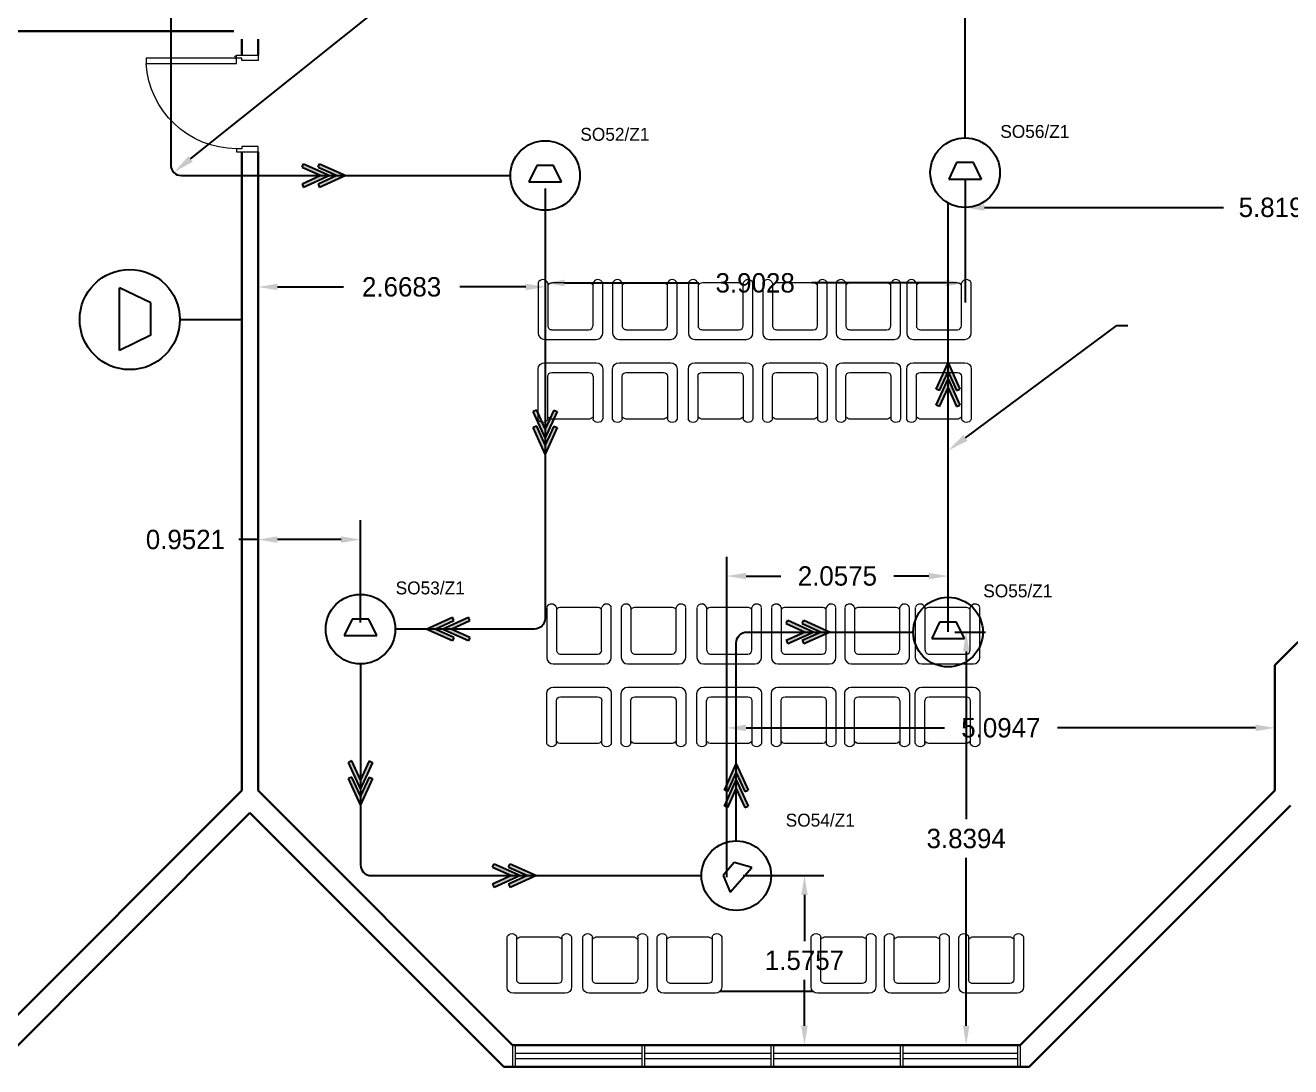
# Model space of a CAD drawing. Extents: x -3767 to 3861, y 250 to 646.
# Drawn here: x 15.31 to 27.07, y 329.3 to 338.98 of the extents above; entities that cross this region are included whole.
import ezdxf
from ezdxf import colors
from ezdxf.entities.mleader import LeaderData, LeaderLine
from ezdxf.enums import TextEntityAlignment as Align
from ezdxf.math import Vec2, Vec3

# ---------------------------------------------------------------- set-up
doc = ezdxf.new("R2010")
doc.units = 0
doc.header["$LTSCALE"] = 0.15
doc.layers.get('0').update_dxf_attribs({"color": 252})
doc.layers.get('Defpoints').update_dxf_attribs({"color": 252})
for name, color, linetype, lineweight in [('0 criticalllllll', 4, 'Continuous', 13), ('anal', 252, 'Continuous', 20), ('DOOR', 252, 'Continuous', 20), ('FUR', 252, 'Continuous', 9), ('wall', 252, 'Continuous', 30)]:
    doc.layers.add(name, color=color, linetype=linetype, lineweight=lineweight)
for name, color, linetype in [('0 sockets', 252, 'Continuous'), ('0 sound', 252, 'Continuous'), ('AUTOINCR', 7, 'Continuous'), ('C1', 252, 'Continuous'), ('FIRE_LOOP', 7, 'Continuous')]:
    doc.layers.add(name, color=color, linetype=linetype)
doc.dimstyles.get("Standard").update_dxf_attribs({"dimtxt": 0.18, "dimasz": 0.18, "dimexe": 0.18, "dimexo": 0.0625, "dimgap": 0.09, "dimtad": 0, "dimtih": 1, "dimtoh": 1, "dimdec": 4, "dimzin": 0, "dimdsep": 46, "dimtxsty": 'Standard', "dimcen": 0.09, "dimadec": 0, "dimazin": 0, "dimtfac": 1, "dimtdec": 4, "dimtofl": 0, "dimtmove": 0, "dimatfit": 3, "dimfxl": 1, "dimtolj": 1, "dimtzin": 0, "dimarcsym": 0})

# ---------------------------------------------------------------- blocks, each defined once
blk = doc.blocks.new('D90')
at = {"layer": 'DOOR'}
for points in [[(0.03, 0.2), (0.03, 1.04), (0.078, 1.04), (0.078, 0.2)], [(0.03, 0.2), (0, 0.2), (0, 0), (0.05, 0), (0.05, 0.15), (0.03, 0.15)], [(0.87, 0.2), (0.9, 0.2), (0.9, 0), (0.85, 0), (0.85, 0.15), (0.87, 0.15)]]:
    blk.add_lwpolyline(points, close=True, dxfattribs=at)
blk.add_circle((0.02, 0.21), 0.01, dxfattribs=at)
blk.add_arc((0.025, 0.197), 0.845, 0.2218, 86.3889, dxfattribs=at)
blk = doc.blocks.new('ARCH')
at = {"layer": 'anal'}
for p, q in [((19.841, 329.5), (19.841, 329.3)), ((19.866, 329.5), (19.866, 329.3)), ((19.866, 329.425), (21.037, 329.425)), ((19.866, 329.425), (21.037, 329.425)), ((21.041, 329.5), (21.041, 329.3)), ((21.066, 329.5), (21.066, 329.3)), ((21.066, 329.425), (22.237, 329.425)), ((21.066, 329.425), (22.237, 329.425)), ((22.241, 329.5), (22.241, 329.3)), ((22.266, 329.5), (22.266, 329.3)), ((22.266, 329.425), (23.437, 329.425)), ((22.266, 329.425), (23.437, 329.425)), ((23.441, 329.5), (23.441, 329.3)), ((23.466, 329.5), (23.466, 329.3)), ((23.466, 329.425), (24.534, 329.425)), ((24.534, 329.5), (24.534, 329.3)), ((24.559, 329.5), (24.559, 329.3)), ((19.866, 329.375), (21.037, 329.375)), ((19.866, 329.375), (21.037, 329.375)), ((21.066, 329.375), (22.237, 329.375)), ((21.066, 329.375), (22.237, 329.375)), ((22.266, 329.375), (23.437, 329.375)), ((22.266, 329.375), (23.437, 329.375)), ((23.466, 329.375), (24.534, 329.375))]:
    blk.add_line(p, q, dxfattribs=at)
at = {"layer": 'C1'}
blk.add_line((22.633, 330), (21.767, 330), dxfattribs=at)
at = {"layer": 'FUR'}
for p, q in [((20.078, 336.584), (20.078, 336.119)), ((20.168, 336.582), (20.168, 336.187)), ((20.543, 336.584), (20.213, 336.584)), ((20.588, 336.187), (20.588, 336.582)), ((20.678, 336.119), (20.678, 336.584)), ((20.77, 336.584), (20.77, 336.119)), ((20.86, 336.582), (20.86, 336.187)), ((21.235, 336.584), (20.905, 336.584)), ((21.28, 336.187), (21.28, 336.582)), ((21.37, 336.119), (21.37, 336.584)), ((21.474, 336.584), (21.474, 336.119)), ((21.564, 336.582), (21.564, 336.187)), ((21.939, 336.584), (21.609, 336.584)), ((21.984, 336.187), (21.984, 336.582)), ((22.074, 336.119), (22.074, 336.584)), ((22.165, 336.584), (22.165, 336.119)), ((22.255, 336.582), (22.255, 336.187)), ((22.63, 336.584), (22.3, 336.584)), ((22.675, 336.187), (22.675, 336.582)), ((22.765, 336.119), (22.765, 336.584)), ((22.847, 336.584), (22.847, 336.119)), ((22.937, 336.582), (22.937, 336.187)), ((23.312, 336.584), (22.982, 336.584)), ((23.357, 336.187), (23.357, 336.582)), ((23.447, 336.119), (23.447, 336.584)), ((23.503, 336.584), (23.503, 336.119)), ((23.593, 336.582), (23.593, 336.187)), ((23.968, 336.584), (23.638, 336.584)), ((24.013, 336.187), (24.013, 336.582)), ((24.103, 336.119), (24.103, 336.584)), ((20.205, 336.149), (20.55, 336.149)), ((20.897, 336.149), (21.242, 336.149)), ((21.601, 336.149), (21.946, 336.149)), ((22.293, 336.149), (22.638, 336.149)), ((22.974, 336.149), (23.319, 336.149)), ((23.63, 336.149), (23.975, 336.149)), ((20.138, 336.059), (20.618, 336.059)), ((20.83, 336.059), (21.31, 336.059)), ((21.534, 336.059), (22.014, 336.059)), ((22.225, 336.059), (22.705, 336.059)), ((22.907, 336.059), (23.387, 336.059)), ((23.563, 336.059), (24.043, 336.059)), ((20.078, 335.318), (20.078, 335.783)), ((20.138, 335.843), (20.618, 335.843)), ((20.205, 335.753), (20.55, 335.753)), ((20.678, 335.783), (20.678, 335.318)), ((20.77, 335.318), (20.77, 335.783)), ((20.83, 335.843), (21.31, 335.843)), ((20.897, 335.753), (21.242, 335.753)), ((21.37, 335.783), (21.37, 335.318)), ((21.474, 335.318), (21.474, 335.783)), ((21.534, 335.843), (22.014, 335.843)), ((21.601, 335.753), (21.946, 335.753)), ((22.074, 335.783), (22.074, 335.318)), ((22.165, 335.318), (22.165, 335.783)), ((22.225, 335.843), (22.705, 335.843)), ((22.293, 335.753), (22.638, 335.753)), ((22.765, 335.783), (22.765, 335.318)), ((22.847, 335.318), (22.847, 335.783)), ((22.907, 335.843), (23.387, 335.843)), ((22.974, 335.753), (23.319, 335.753)), ((23.447, 335.783), (23.447, 335.318)), ((23.503, 335.318), (23.503, 335.783)), ((23.563, 335.843), (24.043, 335.843)), ((23.63, 335.753), (23.975, 335.753)), ((24.103, 335.783), (24.103, 335.318)), ((20.168, 335.32), (20.168, 335.715)), ((20.588, 335.715), (20.588, 335.32)), ((20.86, 335.32), (20.86, 335.715)), ((21.28, 335.715), (21.28, 335.32)), ((21.564, 335.32), (21.564, 335.715)), ((21.984, 335.715), (21.984, 335.32)), ((22.255, 335.32), (22.255, 335.715)), ((22.675, 335.715), (22.675, 335.32)), ((22.937, 335.32), (22.937, 335.715)), ((23.357, 335.715), (23.357, 335.32)), ((23.593, 335.32), (23.593, 335.715)), ((24.013, 335.715), (24.013, 335.32)), ((20.543, 335.318), (20.213, 335.318)), ((21.235, 335.318), (20.905, 335.318)), ((21.939, 335.318), (21.609, 335.318)), ((22.63, 335.318), (22.3, 335.318)), ((23.312, 335.318), (22.982, 335.318)), ((23.968, 335.318), (23.638, 335.318)), ((20.158, 333.569), (20.158, 333.104)), ((20.248, 333.567), (20.248, 333.172)), ((20.623, 333.569), (20.293, 333.569)), ((20.668, 333.172), (20.668, 333.567)), ((20.758, 333.104), (20.758, 333.569)), ((20.85, 333.569), (20.85, 333.104)), ((20.94, 333.567), (20.94, 333.172)), ((21.315, 333.569), (20.985, 333.569)), ((21.36, 333.172), (21.36, 333.567)), ((21.45, 333.104), (21.45, 333.569)), ((21.554, 333.569), (21.554, 333.104)), ((21.644, 333.567), (21.644, 333.172)), ((22.019, 333.569), (21.689, 333.569)), ((22.064, 333.172), (22.064, 333.567)), ((22.154, 333.104), (22.154, 333.569)), ((22.246, 333.569), (22.246, 333.104)), ((22.336, 333.567), (22.336, 333.172)), ((22.711, 333.569), (22.381, 333.569)), ((22.756, 333.172), (22.756, 333.567)), ((22.846, 333.104), (22.846, 333.569)), ((22.928, 333.569), (22.928, 333.104)), ((23.018, 333.567), (23.018, 333.172)), ((23.393, 333.569), (23.063, 333.569)), ((23.438, 333.172), (23.438, 333.567)), ((23.528, 333.104), (23.528, 333.569)), ((23.583, 333.569), (23.583, 333.104)), ((23.673, 333.567), (23.673, 333.172)), ((24.048, 333.569), (23.718, 333.569)), ((24.093, 333.172), (24.093, 333.567)), ((24.183, 333.104), (24.183, 333.569)), ((20.218, 333.044), (20.698, 333.044)), ((20.286, 333.134), (20.631, 333.134)), ((20.91, 333.044), (21.39, 333.044)), ((20.978, 333.134), (21.323, 333.134)), ((21.614, 333.044), (22.094, 333.044)), ((21.682, 333.134), (22.027, 333.134)), ((22.306, 333.044), (22.786, 333.044)), ((22.373, 333.134), (22.718, 333.134)), ((22.988, 333.044), (23.468, 333.044)), ((23.055, 333.134), (23.4, 333.134)), ((23.643, 333.044), (24.123, 333.044)), ((23.711, 333.134), (24.056, 333.134)), ((20.218, 332.828), (20.698, 332.828)), ((20.91, 332.828), (21.39, 332.828)), ((21.614, 332.828), (22.094, 332.828)), ((22.306, 332.828), (22.786, 332.828)), ((22.988, 332.828), (23.468, 332.828)), ((23.643, 332.828), (24.123, 332.828)), ((20.158, 332.303), (20.158, 332.768)), ((20.248, 332.305), (20.248, 332.701)), ((20.286, 332.738), (20.631, 332.738)), ((20.668, 332.701), (20.668, 332.305)), ((20.758, 332.768), (20.758, 332.303)), ((20.85, 332.303), (20.85, 332.768)), ((20.94, 332.305), (20.94, 332.701)), ((20.978, 332.738), (21.323, 332.738)), ((21.36, 332.701), (21.36, 332.305)), ((21.45, 332.768), (21.45, 332.303)), ((21.554, 332.303), (21.554, 332.768)), ((21.644, 332.305), (21.644, 332.701)), ((21.682, 332.738), (22.027, 332.738)), ((22.064, 332.701), (22.064, 332.305)), ((22.154, 332.768), (22.154, 332.303)), ((22.246, 332.303), (22.246, 332.768)), ((22.336, 332.305), (22.336, 332.701)), ((22.373, 332.738), (22.718, 332.738)), ((22.756, 332.701), (22.756, 332.305)), ((22.846, 332.768), (22.846, 332.303)), ((22.928, 332.303), (22.928, 332.768)), ((23.018, 332.305), (23.018, 332.701)), ((23.055, 332.738), (23.4, 332.738)), ((23.438, 332.701), (23.438, 332.305)), ((23.528, 332.768), (23.528, 332.303)), ((23.583, 332.303), (23.583, 332.768)), ((23.673, 332.305), (23.673, 332.701)), ((23.711, 332.738), (24.056, 332.738)), ((24.093, 332.701), (24.093, 332.305)), ((24.183, 332.768), (24.183, 332.303)), ((20.623, 332.303), (20.293, 332.303)), ((21.315, 332.303), (20.985, 332.303)), ((22.019, 332.303), (21.689, 332.303)), ((22.711, 332.303), (22.381, 332.303)), ((23.393, 332.303), (23.063, 332.303)), ((24.048, 332.303), (23.718, 332.303)), ((19.789, 330.042), (19.789, 330.507)), ((19.879, 330.11), (19.879, 330.505)), ((19.924, 330.507), (20.254, 330.507)), ((20.299, 330.505), (20.299, 330.11)), ((20.389, 330.507), (20.389, 330.042)), ((20.493, 330.042), (20.493, 330.507)), ((20.583, 330.11), (20.583, 330.505)), ((20.628, 330.507), (20.958, 330.507)), ((21.003, 330.505), (21.003, 330.11)), ((21.093, 330.507), (21.093, 330.042)), ((21.185, 330.042), (21.185, 330.507)), ((21.275, 330.11), (21.275, 330.505)), ((21.32, 330.507), (21.65, 330.507)), ((21.695, 330.505), (21.695, 330.11)), ((21.785, 330.507), (21.785, 330.042)), ((22.615, 330.042), (22.615, 330.507)), ((22.705, 330.11), (22.705, 330.505)), ((22.75, 330.507), (23.08, 330.507)), ((23.125, 330.505), (23.125, 330.11)), ((23.215, 330.507), (23.215, 330.042)), ((23.297, 330.042), (23.297, 330.507)), ((23.387, 330.11), (23.387, 330.505)), ((23.432, 330.507), (23.762, 330.507)), ((23.807, 330.505), (23.807, 330.11)), ((23.897, 330.507), (23.897, 330.042)), ((23.989, 330.042), (23.989, 330.507)), ((24.079, 330.11), (24.079, 330.505)), ((24.124, 330.507), (24.454, 330.507)), ((24.499, 330.505), (24.499, 330.11)), ((24.589, 330.507), (24.589, 330.042)), ((20.329, 329.982), (19.849, 329.982)), ((20.261, 330.072), (19.916, 330.072)), ((21.033, 329.982), (20.553, 329.982)), ((20.965, 330.072), (20.62, 330.072)), ((21.725, 329.982), (21.245, 329.982)), ((21.657, 330.072), (21.312, 330.072)), ((23.155, 329.982), (22.675, 329.982)), ((23.088, 330.072), (22.743, 330.072)), ((23.837, 329.982), (23.357, 329.982)), ((23.77, 330.072), (23.425, 330.072)), ((24.529, 329.982), (24.049, 329.982)), ((24.461, 330.072), (24.116, 330.072))]:
    blk.add_line(p, q, dxfattribs=at)
for centre, major_axis, start_param, end_param in [((20.122, 336.567), (-0.0339, 0.0339), 4.256093, 6.69338), ((20.213, 336.524), (-0.0424, 0.0424), -0.785398, 0.062664), ((20.543, 336.524), (0.0424, 0.0424), 6.220521, 7.068583), ((20.633, 336.567), (0.0339, 0.0339), 5.87299, 8.310278), ((20.814, 336.567), (-0.0339, 0.0339), 4.256093, 6.69338), ((20.905, 336.524), (-0.0424, 0.0424), -0.785398, 0.062664), ((21.235, 336.524), (0.0424, 0.0424), 6.220521, 7.068583), ((21.325, 336.567), (0.0339, 0.0339), 5.87299, 8.310278), ((21.518, 336.567), (-0.0339, 0.0339), 4.256093, 6.69338), ((21.609, 336.524), (-0.0424, 0.0424), -0.785398, 0.062664), ((21.939, 336.524), (0.0424, 0.0424), 6.220521, 7.068583), ((22.029, 336.567), (0.0339, 0.0339), 5.87299, 8.310278), ((22.21, 336.567), (-0.0339, 0.0339), 4.256093, 6.69338), ((22.3, 336.524), (-0.0424, 0.0424), -0.785398, 0.062664), ((22.63, 336.524), (0.0424, 0.0424), 6.220521, 7.068583), ((22.721, 336.567), (0.0339, 0.0339), 5.87299, 8.310278), ((22.892, 336.567), (-0.0339, 0.0339), 4.256093, 6.69338), ((22.982, 336.524), (-0.0424, 0.0424), -0.785398, 0.062664), ((23.312, 336.524), (0.0424, 0.0424), 6.220521, 7.068583), ((23.402, 336.567), (0.0339, 0.0339), 5.87299, 8.310278), ((23.547, 336.567), (-0.0339, 0.0339), 4.256093, 6.69338), ((23.638, 336.524), (-0.0424, 0.0424), -0.785398, 0.062664), ((23.968, 336.524), (0.0424, 0.0424), 6.220521, 7.068583), ((24.058, 336.567), (0.0339, 0.0339), 5.87299, 8.310278), ((20.138, 336.119), (-0.0424, 0.0424), 0.785398, 2.356194), ((20.205, 336.187), (0.0265, 0.0265), 2.356194, 3.926991), ((20.55, 336.187), (0.0265, 0.0265), 3.926991, 5.497787), ((20.618, 336.119), (0.0424, 0.0424), 3.926991, 5.497787), ((20.83, 336.119), (-0.0424, 0.0424), 0.785398, 2.356194), ((20.897, 336.187), (0.0265, 0.0265), 2.356194, 3.926991), ((21.242, 336.187), (0.0265, 0.0265), 3.926991, 5.497787), ((21.31, 336.119), (0.0424, 0.0424), 3.926991, 5.497787), ((21.534, 336.119), (-0.0424, 0.0424), 0.785398, 2.356194), ((21.601, 336.187), (0.0265, 0.0265), 2.356194, 3.926991), ((21.946, 336.187), (0.0265, 0.0265), 3.926991, 5.497787), ((22.014, 336.119), (0.0424, 0.0424), 3.926991, 5.497787), ((22.225, 336.119), (-0.0424, 0.0424), 0.785398, 2.356194), ((22.293, 336.187), (0.0265, 0.0265), 2.356194, 3.926991), ((22.638, 336.187), (0.0265, 0.0265), 3.926991, 5.497787), ((22.705, 336.119), (0.0424, 0.0424), 3.926991, 5.497787), ((22.907, 336.119), (-0.0424, 0.0424), 0.785398, 2.356194), ((22.974, 336.187), (0.0265, 0.0265), 2.356194, 3.926991), ((23.319, 336.187), (0.0265, 0.0265), 3.926991, 5.497787), ((23.387, 336.119), (0.0424, 0.0424), 3.926991, 5.497787), ((23.563, 336.119), (-0.0424, 0.0424), 0.785398, 2.356194), ((23.63, 336.187), (0.0265, 0.0265), 2.356194, 3.926991), ((23.975, 336.187), (0.0265, 0.0265), 3.926991, 5.497787), ((24.043, 336.119), (0.0424, 0.0424), 3.926991, 5.497787), ((20.203, 333.552), (-0.0339, 0.0339), 4.256093, 6.69338), ((20.293, 333.509), (-0.0424, 0.0424), -0.785398, 0.062664), ((20.623, 333.509), (0.0424, 0.0424), 6.220521, 7.068583), ((20.714, 333.552), (0.0339, 0.0339), 5.87299, 8.310278), ((20.895, 333.552), (-0.0339, 0.0339), 4.256093, 6.69338), ((20.985, 333.509), (-0.0424, 0.0424), -0.785398, 0.062664), ((21.315, 333.509), (0.0424, 0.0424), 6.220521, 7.068583), ((21.406, 333.552), (0.0339, 0.0339), 5.87299, 8.310278), ((21.599, 333.552), (-0.0339, 0.0339), 4.256093, 6.69338), ((21.689, 333.509), (-0.0424, 0.0424), -0.785398, 0.062664), ((22.019, 333.509), (0.0424, 0.0424), 6.220521, 7.068583), ((22.109, 333.552), (0.0339, 0.0339), 5.87299, 8.310278), ((22.291, 333.552), (-0.0339, 0.0339), 4.256093, 6.69338), ((22.381, 333.509), (-0.0424, 0.0424), -0.785398, 0.062664), ((22.711, 333.509), (0.0424, 0.0424), 6.220521, 7.068583), ((22.801, 333.552), (0.0339, 0.0339), 5.87299, 8.310278), ((22.972, 333.552), (-0.0339, 0.0339), 4.256093, 6.69338), ((23.063, 333.509), (-0.0424, 0.0424), -0.785398, 0.062664), ((23.393, 333.509), (0.0424, 0.0424), 6.220521, 7.068583), ((23.483, 333.552), (0.0339, 0.0339), 5.87299, 8.310278), ((23.628, 333.552), (-0.0339, 0.0339), 4.256093, 6.69338), ((23.718, 333.509), (-0.0424, 0.0424), -0.785398, 0.062664), ((24.048, 333.509), (0.0424, 0.0424), 6.220521, 7.068583), ((24.139, 333.552), (0.0339, 0.0339), 5.87299, 8.310278), ((20.286, 333.172), (0.0265, 0.0265), 2.356194, 3.926991), ((20.631, 333.172), (0.0265, 0.0265), 3.926991, 5.497787), ((20.978, 333.172), (0.0265, 0.0265), 2.356194, 3.926991), ((21.323, 333.172), (0.0265, 0.0265), 3.926991, 5.497787), ((21.682, 333.172), (0.0265, 0.0265), 2.356194, 3.926991), ((22.027, 333.172), (0.0265, 0.0265), 3.926991, 5.497787), ((22.373, 333.172), (0.0265, 0.0265), 2.356194, 3.926991), ((22.718, 333.172), (0.0265, 0.0265), 3.926991, 5.497787), ((23.055, 333.172), (0.0265, 0.0265), 2.356194, 3.926991), ((23.4, 333.172), (0.0265, 0.0265), 3.926991, 5.497787), ((23.711, 333.172), (0.0265, 0.0265), 2.356194, 3.926991), ((24.056, 333.172), (0.0265, 0.0265), 3.926991, 5.497787), ((20.218, 333.104), (-0.0424, 0.0424), 0.785398, 2.356194), ((20.698, 333.104), (0.0424, 0.0424), 3.926991, 5.497787), ((20.91, 333.104), (-0.0424, 0.0424), 0.785398, 2.356194), ((21.39, 333.104), (0.0424, 0.0424), 3.926991, 5.497787), ((21.614, 333.104), (-0.0424, 0.0424), 0.785398, 2.356194), ((22.094, 333.104), (0.0424, 0.0424), 3.926991, 5.497787), ((22.306, 333.104), (-0.0424, 0.0424), 0.785398, 2.356194), ((22.786, 333.104), (0.0424, 0.0424), 3.926991, 5.497787), ((22.988, 333.104), (-0.0424, 0.0424), 0.785398, 2.356194), ((23.468, 333.104), (0.0424, 0.0424), 3.926991, 5.497787), ((23.643, 333.104), (-0.0424, 0.0424), 0.785398, 2.356194), ((24.123, 333.104), (0.0424, 0.0424), 3.926991, 5.497787)]:
    blk.add_ellipse(centre, major_axis=major_axis, ratio=1, start_param=start_param, end_param=end_param, dxfattribs=at)
at = {"layer": 'FUR', "extrusion": (0, 0, -1)}
for centre, major_axis, start_param, end_param in [((20.138, 335.783), (0.0424, 0.0424), 3.926991, 5.497787), ((20.205, 335.715), (0.0265, 0.0265), 3.926991, 5.497787), ((20.55, 335.715), (0.0265, 0.0265), -0.785398, 0.785398), ((20.618, 335.783), (-0.0424, 0.0424), 0.785398, 2.356194), ((20.83, 335.783), (0.0424, 0.0424), 3.926991, 5.497787), ((20.897, 335.715), (0.0265, 0.0265), 3.926991, 5.497787), ((21.242, 335.715), (0.0265, 0.0265), -0.785398, 0.785398), ((21.31, 335.783), (-0.0424, 0.0424), 0.785398, 2.356194), ((21.534, 335.783), (0.0424, 0.0424), 3.926991, 5.497787), ((21.601, 335.715), (0.0265, 0.0265), 3.926991, 5.497787), ((21.946, 335.715), (0.0265, 0.0265), -0.785398, 0.785398), ((22.014, 335.783), (-0.0424, 0.0424), 0.785398, 2.356194), ((22.225, 335.783), (0.0424, 0.0424), 3.926991, 5.497787), ((22.293, 335.715), (0.0265, 0.0265), 3.926991, 5.497787), ((22.638, 335.715), (0.0265, 0.0265), -0.785398, 0.785398), ((22.705, 335.783), (-0.0424, 0.0424), 0.785398, 2.356194), ((22.907, 335.783), (0.0424, 0.0424), 3.926991, 5.497787), ((22.974, 335.715), (0.0265, 0.0265), 3.926991, 5.497787), ((23.319, 335.715), (0.0265, 0.0265), -0.785398, 0.785398), ((23.387, 335.783), (-0.0424, 0.0424), 0.785398, 2.356194), ((23.563, 335.783), (0.0424, 0.0424), 3.926991, 5.497787), ((23.63, 335.715), (0.0265, 0.0265), 3.926991, 5.497787), ((23.975, 335.715), (0.0265, 0.0265), -0.785398, 0.785398), ((24.043, 335.783), (-0.0424, 0.0424), 0.785398, 2.356194), ((20.122, 335.335), (0.0339, 0.0339), 1.1145, 3.551788), ((20.213, 335.378), (0.0424, 0.0424), 2.356194, 3.204257), ((20.543, 335.378), (-0.0424, 0.0424), 3.078929, 3.926991), ((20.633, 335.335), (-0.0339, 0.0339), 2.731397, 5.168685), ((20.814, 335.335), (0.0339, 0.0339), 1.1145, 3.551788), ((20.905, 335.378), (0.0424, 0.0424), 2.356194, 3.204257), ((21.235, 335.378), (-0.0424, 0.0424), 3.078929, 3.926991), ((21.325, 335.335), (-0.0339, 0.0339), 2.731397, 5.168685), ((21.518, 335.335), (0.0339, 0.0339), 1.1145, 3.551788), ((21.609, 335.378), (0.0424, 0.0424), 2.356194, 3.204257), ((21.939, 335.378), (-0.0424, 0.0424), 3.078929, 3.926991), ((22.029, 335.335), (-0.0339, 0.0339), 2.731397, 5.168685), ((22.21, 335.335), (0.0339, 0.0339), 1.1145, 3.551788), ((22.3, 335.378), (0.0424, 0.0424), 2.356194, 3.204257), ((22.63, 335.378), (-0.0424, 0.0424), 3.078929, 3.926991), ((22.721, 335.335), (-0.0339, 0.0339), 2.731397, 5.168685), ((22.892, 335.335), (0.0339, 0.0339), 1.1145, 3.551788), ((22.982, 335.378), (0.0424, 0.0424), 2.356194, 3.204257), ((23.312, 335.378), (-0.0424, 0.0424), 3.078929, 3.926991), ((23.402, 335.335), (-0.0339, 0.0339), 2.731397, 5.168685), ((23.547, 335.335), (0.0339, 0.0339), 1.1145, 3.551788), ((23.638, 335.378), (0.0424, 0.0424), 2.356194, 3.204257), ((23.968, 335.378), (-0.0424, 0.0424), 3.078929, 3.926991), ((24.058, 335.335), (-0.0339, 0.0339), 2.731397, 5.168685), ((20.218, 332.768), (0.0424, 0.0424), 3.926991, 5.497787), ((20.698, 332.768), (-0.0424, 0.0424), 0.785398, 2.356194), ((20.91, 332.768), (0.0424, 0.0424), 3.926991, 5.497787), ((21.39, 332.768), (-0.0424, 0.0424), 0.785398, 2.356194), ((21.614, 332.768), (0.0424, 0.0424), 3.926991, 5.497787), ((22.094, 332.768), (-0.0424, 0.0424), 0.785398, 2.356194), ((22.306, 332.768), (0.0424, 0.0424), 3.926991, 5.497787), ((22.786, 332.768), (-0.0424, 0.0424), 0.785398, 2.356194), ((22.988, 332.768), (0.0424, 0.0424), 3.926991, 5.497787), ((23.468, 332.768), (-0.0424, 0.0424), 0.785398, 2.356194), ((23.643, 332.768), (0.0424, 0.0424), 3.926991, 5.497787), ((24.123, 332.768), (-0.0424, 0.0424), 0.785398, 2.356194), ((20.286, 332.701), (0.0265, 0.0265), 3.926991, 5.497787), ((20.631, 332.701), (0.0265, 0.0265), -0.785398, 0.785398), ((20.978, 332.701), (0.0265, 0.0265), 3.926991, 5.497787), ((21.323, 332.701), (0.0265, 0.0265), -0.785398, 0.785398), ((21.682, 332.701), (0.0265, 0.0265), 3.926991, 5.497787), ((22.027, 332.701), (0.0265, 0.0265), -0.785398, 0.785398), ((22.373, 332.701), (0.0265, 0.0265), 3.926991, 5.497787), ((22.718, 332.701), (0.0265, 0.0265), -0.785398, 0.785398), ((23.055, 332.701), (0.0265, 0.0265), 3.926991, 5.497787), ((23.4, 332.701), (0.0265, 0.0265), -0.785398, 0.785398), ((23.711, 332.701), (0.0265, 0.0265), 3.926991, 5.497787), ((24.056, 332.701), (0.0265, 0.0265), -0.785398, 0.785398), ((20.203, 332.321), (0.0339, 0.0339), 1.1145, 3.551788), ((20.293, 332.363), (0.0424, 0.0424), 2.356194, 3.204257), ((20.623, 332.363), (-0.0424, 0.0424), 3.078929, 3.926991), ((20.714, 332.321), (-0.0339, 0.0339), 2.731397, 5.168685), ((20.895, 332.321), (0.0339, 0.0339), 1.1145, 3.551788), ((20.985, 332.363), (0.0424, 0.0424), 2.356194, 3.204257), ((21.315, 332.363), (-0.0424, 0.0424), 3.078929, 3.926991), ((21.406, 332.321), (-0.0339, 0.0339), 2.731397, 5.168685), ((21.599, 332.321), (0.0339, 0.0339), 1.1145, 3.551788), ((21.689, 332.363), (0.0424, 0.0424), 2.356194, 3.204257), ((22.019, 332.363), (-0.0424, 0.0424), 3.078929, 3.926991), ((22.109, 332.321), (-0.0339, 0.0339), 2.731397, 5.168685), ((22.291, 332.321), (0.0339, 0.0339), 1.1145, 3.551788), ((22.381, 332.363), (0.0424, 0.0424), 2.356194, 3.204257), ((22.711, 332.363), (-0.0424, 0.0424), 3.078929, 3.926991), ((22.801, 332.321), (-0.0339, 0.0339), 2.731397, 5.168685), ((22.972, 332.321), (0.0339, 0.0339), 1.1145, 3.551788), ((23.063, 332.363), (0.0424, 0.0424), 2.356194, 3.204257), ((23.393, 332.363), (-0.0424, 0.0424), 3.078929, 3.926991), ((23.483, 332.321), (-0.0339, 0.0339), 2.731397, 5.168685), ((23.628, 332.321), (0.0339, 0.0339), 1.1145, 3.551788), ((23.718, 332.363), (0.0424, 0.0424), 2.356194, 3.204257), ((24.048, 332.363), (-0.0424, 0.0424), 3.078929, 3.926991), ((24.139, 332.321), (-0.0339, 0.0339), 2.731397, 5.168685), ((19.834, 330.49), (-0.0339, 0.0339), 5.87299, 8.310278), ((19.924, 330.447), (-0.0424, 0.0424), 6.220521, 7.068583), ((20.254, 330.447), (0.0424, 0.0424), -0.785398, 0.062664), ((20.344, 330.49), (0.0339, 0.0339), 4.256093, 6.69338), ((20.537, 330.49), (-0.0339, 0.0339), 5.87299, 8.310278), ((20.628, 330.447), (-0.0424, 0.0424), 6.220521, 7.068583), ((20.958, 330.447), (0.0424, 0.0424), -0.785398, 0.062664), ((21.048, 330.49), (0.0339, 0.0339), 4.256093, 6.69338), ((21.229, 330.49), (-0.0339, 0.0339), 5.87299, 8.310278), ((21.32, 330.447), (-0.0424, 0.0424), 6.220521, 7.068583), ((21.65, 330.447), (0.0424, 0.0424), -0.785398, 0.062664), ((21.74, 330.49), (0.0339, 0.0339), 4.256093, 6.69338), ((22.66, 330.49), (-0.0339, 0.0339), 5.87299, 8.310278), ((22.75, 330.447), (-0.0424, 0.0424), 6.220521, 7.068583), ((23.08, 330.447), (0.0424, 0.0424), -0.785398, 0.062664), ((23.171, 330.49), (0.0339, 0.0339), 4.256093, 6.69338), ((23.342, 330.49), (-0.0339, 0.0339), 5.87299, 8.310278), ((23.432, 330.447), (-0.0424, 0.0424), 6.220521, 7.068583), ((23.762, 330.447), (0.0424, 0.0424), -0.785398, 0.062664), ((23.852, 330.49), (0.0339, 0.0339), 4.256093, 6.69338), ((24.034, 330.49), (-0.0339, 0.0339), 5.87299, 8.310278), ((24.124, 330.447), (-0.0424, 0.0424), 6.220521, 7.068583), ((24.454, 330.447), (0.0424, 0.0424), -0.785398, 0.062664), ((24.544, 330.49), (0.0339, 0.0339), 4.256093, 6.69338), ((19.916, 330.11), (0.0265, 0.0265), 2.356194, 3.926991), ((20.261, 330.11), (0.0265, 0.0265), 0.785398, 2.356194), ((20.62, 330.11), (0.0265, 0.0265), 2.356194, 3.926991), ((20.965, 330.11), (0.0265, 0.0265), 0.785398, 2.356194), ((21.312, 330.11), (0.0265, 0.0265), 2.356194, 3.926991), ((21.657, 330.11), (0.0265, 0.0265), 0.785398, 2.356194), ((22.743, 330.11), (0.0265, 0.0265), 2.356194, 3.926991), ((23.088, 330.11), (0.0265, 0.0265), 0.785398, 2.356194), ((23.425, 330.11), (0.0265, 0.0265), 2.356194, 3.926991), ((23.77, 330.11), (0.0265, 0.0265), 0.785398, 2.356194), ((24.116, 330.11), (0.0265, 0.0265), 2.356194, 3.926991), ((24.461, 330.11), (0.0265, 0.0265), 0.785398, 2.356194), ((19.849, 330.042), (-0.0424, 0.0424), 3.926991, 5.497787), ((20.329, 330.042), (0.0424, 0.0424), 0.785398, 2.356194), ((20.553, 330.042), (-0.0424, 0.0424), 3.926991, 5.497787), ((21.033, 330.042), (0.0424, 0.0424), 0.785398, 2.356194), ((21.245, 330.042), (-0.0424, 0.0424), 3.926991, 5.497787), ((21.725, 330.042), (0.0424, 0.0424), 0.785398, 2.356194), ((22.675, 330.042), (-0.0424, 0.0424), 3.926991, 5.497787), ((23.155, 330.042), (0.0424, 0.0424), 0.785398, 2.356194), ((23.357, 330.042), (-0.0424, 0.0424), 3.926991, 5.497787), ((23.837, 330.042), (0.0424, 0.0424), 0.785398, 2.356194), ((24.049, 330.042), (-0.0424, 0.0424), 3.926991, 5.497787), ((24.529, 330.042), (0.0424, 0.0424), 0.785398, 2.356194)]:
    blk.add_ellipse(centre, major_axis=major_axis, ratio=1, start_param=start_param, end_param=end_param, dxfattribs=at)
at = {"layer": 'wall'}
for p, q in [((10.266, 338.925), (17.25, 338.925)), ((17.325, 338.85), (17.325, 338.702)), ((17.475, 338.85), (17.475, 338.702)), ((17.325, 337.802), (17.325, 331.866)), ((17.475, 337.802), (17.475, 331.866)), ((29.369, 335.475), (26.925, 333.031)), ((26.925, 333.031), (26.925, 331.866)), ((17.325, 331.866), (14.959, 329.5)), ((19.841, 329.5), (17.475, 331.866)), ((26.925, 331.866), (24.559, 329.5)), ((17.4, 331.659), (15.041, 329.3)), ((19.759, 329.3), (17.4, 331.659)), ((27.071, 331.729), (24.641, 329.3)), ((24.559, 329.5), (19.841, 329.5)), ((24.641, 329.3), (19.759, 329.3))]:
    blk.add_line(p, q, dxfattribs=at)
at = {"layer": 'DOOR', "xscale": -1, "rotation": 90}
blk.add_blockref('D90', (17.475, 338.702), dxfattribs=at)
blk = doc.blocks.new('T-PA01')
at = {"color": 6}
for p, q in [((36.5, 93.9), (-57.9, 48.8)), ((36.5, -93.9), (36.5, 93.9)), ((-57.9, 48.8), (-57.9, -48.8)), ((-57.9, -48.8), (36.5, -93.9))]:
    blk.add_line(p, q, dxfattribs=at)
blk.add_circle((0, 0), 200, dxfattribs=at)
blk = doc.blocks.new('*U79')
at = {"color": 2}
for p, q in [((-123.1, 489.2), (127.2, 489.2)), ((-63, 363.4), (-123.1, 489.2)), ((67.1, 363.4), (127.2, 489.2)), ((-63, 363.4), (67.1, 363.4)), ((0, 247.6), (0, 0)), ((0, 0), (-102.9, 0)), ((0, 0), (102.9, 0))]:
    blk.add_line(p, q, dxfattribs=at)
blk.add_circle((0, 447.6), 200, dxfattribs=at)
blk = doc.blocks.new('*D141')
at = {"layer": '0 sound', "color": 0, "lineweight": -2, "transparency": 16777216}
for p, q in [((29.866, 338.203), (29.866, 337.106)), ((24.046, 337.547), (24.046, 337.106)), ((24.226, 337.286), (26.446, 337.286)), ((29.686, 337.286), (27.466, 337.286))]:
    blk.add_line(p, q, dxfattribs=at)
at = {"layer": '0 sound', "color": 0, "transparency": 16777216}
for points in [[(24.226, 337.316), (24.226, 337.256), (24.046, 337.286)], [(29.686, 337.316), (29.686, 337.256), (29.866, 337.286)]]:
    blk.add_solid(points, dxfattribs=at)
at = {"layer": 'Defpoints', "color": 0, "transparency": 16777216}
for p in [(29.866, 338.266), (24.046, 337.609), (24.046, 337.286)]:
    blk.add_point(p, dxfattribs=at)
at = {"layer": '0 sound', "color": 0, "transparency": 16777216, "insert": (26.956, 337.286), "char_height": 0.18, "attachment_point": 5}
blk.add_mtext('\\A1;5.8196', dxfattribs=at)
blk = doc.blocks.new('*D142')
at = {"layer": '0 sound', "color": 0, "lineweight": -2, "transparency": 16777216}
for p, q in [((24.046, 337.547), (24.046, 336.404)), ((20.143, 337.461), (20.143, 336.404)), ((20.323, 336.584), (21.57, 336.584)), ((23.866, 336.584), (22.62, 336.584))]:
    blk.add_line(p, q, dxfattribs=at)
at = {"layer": '0 sound', "color": 0, "transparency": 16777216}
for points in [[(20.323, 336.614), (20.323, 336.554), (20.143, 336.584)], [(23.866, 336.614), (23.866, 336.554), (24.046, 336.584)]]:
    blk.add_solid(points, dxfattribs=at)
at = {"layer": 'Defpoints', "color": 0, "transparency": 16777216}
for p in [(20.143, 337.524), (24.046, 337.609), (20.143, 336.584)]:
    blk.add_point(p, dxfattribs=at)
at = {"layer": '0 sound', "color": 0, "transparency": 16777216, "insert": (22.095, 336.584), "char_height": 0.18, "attachment_point": 5}
blk.add_mtext('\\A1;3.9028', dxfattribs=at)
blk = doc.blocks.new('*D143')
at = {"layer": '0 sound', "color": 0, "lineweight": -2, "transparency": 16777216}
for p, q in [((20.143, 337.461), (20.143, 336.367)), ((17.475, 336.668), (17.475, 336.367)), ((17.655, 336.547), (18.269, 336.547)), ((19.963, 336.547), (19.349, 336.547))]:
    blk.add_line(p, q, dxfattribs=at)
at = {"layer": '0 sound', "color": 0, "transparency": 16777216}
for points in [[(17.655, 336.577), (17.655, 336.517), (17.475, 336.547)], [(19.963, 336.577), (19.963, 336.517), (20.143, 336.547)]]:
    blk.add_solid(points, dxfattribs=at)
at = {"layer": 'Defpoints', "color": 0, "transparency": 16777216}
for p in [(20.143, 337.524), (17.475, 336.73), (17.475, 336.547)]:
    blk.add_point(p, dxfattribs=at)
at = {"layer": '0 sound', "color": 0, "transparency": 16777216, "insert": (18.809, 336.547), "char_height": 0.18, "attachment_point": 5}
blk.add_mtext('\\A1;2.6683', dxfattribs=at)
blk = doc.blocks.new('*D144')
at = {"layer": '0 sound', "color": 0, "lineweight": -2, "transparency": 16777216}
for p, q in [((17.475, 333.429), (17.475, 334.379)), ((18.427, 333.429), (18.427, 334.379)), ((17.475, 334.199), (17.295, 334.199)), ((18.247, 334.199), (17.655, 334.199))]:
    blk.add_line(p, q, dxfattribs=at)
at = {"layer": '0 sound', "color": 0, "transparency": 16777216}
for points in [[(17.655, 334.229), (17.655, 334.169), (17.475, 334.199)], [(18.247, 334.229), (18.247, 334.169), (18.427, 334.199)]]:
    blk.add_solid(points, dxfattribs=at)
at = {"layer": 'Defpoints', "color": 0, "transparency": 16777216}
for p in [(17.475, 334.199), (17.475, 333.367), (18.427, 333.367)]:
    blk.add_point(p, dxfattribs=at)
at = {"layer": '0 sound', "color": 0, "transparency": 16777216, "insert": (16.8, 334.199), "char_height": 0.18, "attachment_point": 5}
blk.add_mtext('\\A1;0.9521', dxfattribs=at)
blk = doc.blocks.new('*D145')
at = {"layer": '0 sound', "color": 0, "lineweight": -2, "transparency": 16777216}
for p, q in [((21.83, 331.063), (21.83, 332.629)), ((26.925, 331.929), (26.925, 332.629)), ((22.01, 332.449), (23.853, 332.449)), ((26.745, 332.449), (24.903, 332.449))]:
    blk.add_line(p, q, dxfattribs=at)
at = {"layer": '0 sound', "color": 0, "transparency": 16777216}
for points in [[(22.01, 332.479), (22.01, 332.419), (21.83, 332.449)], [(26.745, 332.479), (26.745, 332.419), (26.925, 332.449)]]:
    blk.add_solid(points, dxfattribs=at)
at = {"layer": 'Defpoints', "color": 0, "transparency": 16777216}
for p in [(26.925, 332.449), (26.925, 331.866), (21.83, 331)]:
    blk.add_point(p, dxfattribs=at)
at = {"layer": '0 sound', "color": 0, "transparency": 16777216, "insert": (24.378, 332.449), "char_height": 0.18, "attachment_point": 5}
blk.add_mtext('\\A1;5.0947', dxfattribs=at)
blk = doc.blocks.new('*D146')
at = {"layer": '0 sound', "color": 0, "lineweight": -2, "transparency": 16777216}
for p, q in [((21.982, 331.076), (22.733, 331.076)), ((22.553, 330.896), (22.553, 330.468)), ((22.553, 329.68), (22.553, 330.108)), ((21.982, 329.5), (22.733, 329.5))]:
    blk.add_line(p, q, dxfattribs=at)
at = {"layer": '0 sound', "color": 0, "transparency": 16777216}
for points in [[(22.523, 330.896), (22.583, 330.896), (22.553, 331.076)], [(22.523, 329.68), (22.583, 329.68), (22.553, 329.5)]]:
    blk.add_solid(points, dxfattribs=at)
at = {"layer": 'Defpoints', "color": 0, "transparency": 16777216}
for p in [(21.919, 331.076), (21.919, 329.5), (22.553, 329.5)]:
    blk.add_point(p, dxfattribs=at)
at = {"layer": '0 sound', "color": 0, "transparency": 16777216, "insert": (22.553, 330.288), "char_height": 0.18, "attachment_point": 5}
blk.add_mtext('\\A1;1.5757', dxfattribs=at)
blk = doc.blocks.new('*D147')
at = {"layer": '0 sound', "color": 0, "lineweight": -2, "transparency": 16777216}
for p, q in [((21.83, 331.908), (21.83, 334.04)), ((23.888, 333.343), (23.888, 334.04)), ((22.01, 333.86), (22.334, 333.86)), ((23.708, 333.86), (23.384, 333.86))]:
    blk.add_line(p, q, dxfattribs=at)
at = {"layer": '0 sound', "color": 0, "transparency": 16777216}
for points in [[(22.01, 333.89), (22.01, 333.83), (21.83, 333.86)], [(23.708, 333.89), (23.708, 333.83), (23.888, 333.86)]]:
    blk.add_solid(points, dxfattribs=at)
at = {"layer": 'Defpoints', "color": 0, "transparency": 16777216}
for p in [(21.83, 333.86), (23.888, 333.28), (21.83, 331.846)]:
    blk.add_point(p, dxfattribs=at)
at = {"layer": '0 sound', "color": 0, "transparency": 16777216, "insert": (22.859, 333.86), "char_height": 0.18, "attachment_point": 5}
blk.add_mtext('\\A1;2.0575', dxfattribs=at)
blk = doc.blocks.new('*D148')
at = {"layer": '0 sound', "color": 0, "lineweight": -2, "transparency": 16777216}
for p, q in [((23.95, 333.339), (24.236, 333.339)), ((24.056, 333.159), (24.056, 331.6)), ((24.056, 329.68), (24.056, 331.24)), ((23.993, 329.5), (23.876, 329.5))]:
    blk.add_line(p, q, dxfattribs=at)
at = {"layer": '0 sound', "color": 0, "transparency": 16777216}
for points in [[(24.026, 333.159), (24.086, 333.159), (24.056, 333.339)], [(24.026, 329.68), (24.086, 329.68), (24.056, 329.5)]]:
    blk.add_solid(points, dxfattribs=at)
at = {"layer": 'Defpoints', "color": 0, "transparency": 16777216}
for p in [(23.888, 333.339), (24.056, 329.5), (24.056, 329.5)]:
    blk.add_point(p, dxfattribs=at)
at = {"layer": '0 sound', "color": 0, "transparency": 16777216, "insert": (24.056, 331.42), "char_height": 0.18, "attachment_point": 5}
blk.add_mtext('\\A1;3.8394', dxfattribs=at)
blk = doc.blocks.new('ds')
h = blk.add_hatch(color=2)
h.dxf.hatch_style = 1
h.paths.add_polyline_path([(0.259, 0.079), (0.245, 0.11), (0, 0), (0.245, -0.11), (0.259, -0.079), (0.084, 0)])
at = {"layer": '0 sockets', "color": 3}
for points in [[(0.245, -0.11), (0, 0), (0.245, 0.11)], [(0.259, -0.079), (0.084, 0), (0.259, 0.079)], [(0.259, 0.079), (0.245, 0.11)], [(0.259, -0.079), (0.245, -0.11)]]:
    blk.add_lwpolyline(points, dxfattribs=at)
blk = doc.blocks.new('qa')
h = blk.add_hatch(color=1)
h.dxf.hatch_style = 1
h.paths.add_polyline_path([(0.259, 0.079), (0.245, 0.11), (0, 0), (0.245, -0.11), (0.259, -0.079), (0.084, 0)])
h.paths.add_polyline_path([(0.408, 0.079), (0.394, 0.11), (0.149, 0), (0.394, -0.11), (0.408, -0.079), (0.233, 0)])
h = blk.add_hatch(color=1)
h.dxf.hatch_style = 1
h.paths.add_polyline_path([(0.259, 0.079), (0.245, 0.11), (0, 0), (0.245, -0.11), (0.259, -0.079), (0.084, 0)])
at = {"layer": '0 sockets', "color": 3}
for p in [(0, 0), (0.149, 0)]:
    blk.add_blockref('ds', p, dxfattribs=at)

msp = doc.modelspace()

# ---------------------------------------------------------------- linework, layer by layer
at = {"layer": 'FIRE_LOOP', "color": 3}
for points in [[(24.04605, 337.93273), (24.04605, 342.7098)], [(23.88773, 333.6628), (23.88773, 337.33146)]]:
    msp.add_lwpolyline(points, dxfattribs=at)
for points in [[(16.66322, 339.21034), (16.66322, 337.68273, 0.41421356), (16.76322, 337.58273), (19.81987, 337.58273)], [(20.14329, 337.2593), (20.14329, 333.46671, -0.41421356), (20.04329, 333.36671), (18.75053, 333.36671)], [(21.91902, 331.39593), (21.91902, 333.23937, -0.41421356), (22.01902, 333.33937), (23.5643, 333.33937)], [(18.4271, 333.04328), (18.4271, 331.17571, 0.41421356), (18.5271, 331.07571), (21.59881, 331.07571)]]:
    msp.add_lwpolyline(points, format="xyb", dxfattribs=at)

# ---------------------------------------------------------------- block references
at = {"layer": '0 sockets', "color": 3}
for name, p in [('ARCH', (0, 0)), ('qa', (19.03589, 333.36671))]:
    msp.add_blockref(name, p, dxfattribs=at)
at = {"layer": '0 sockets', "color": 3, "rotation": 90.0000000000002}
msp.add_blockref('qa', (18.4271, 331.73349), dxfattribs=at)
at = {"layer": '0 sound', "xscale": 0.001617016088281897, "yscale": 0.001617016088281897, "zscale": 0.001617016088281897}
for p, rotation in [((20.14329, 337.58273), 270), ((24.04605, 337.60931), 270), ((18.4271, 333.36671), 270), ((23.88773, 333.33937), 270), ((21.91902, 331.07571), 318.9865537777064)]:
    msp.add_blockref('T-PA01', p, dxfattribs=dict(at, rotation=rotation))
at = {"layer": '0 sound', "color": 2}
for p, rotation in [((18.29154, 337.58273), 180), ((23.88773, 335.84292), 270), ((20.14329, 334.99437), 90), ((22.79166, 333.33937), 180), ((21.91902, 332.11613), 270), ((20.06295, 331.07571), 180)]:
    msp.add_blockref('qa', p, dxfattribs=dict(at, rotation=rotation))
at = {"layer": '0 sound', "color": 3, "xscale": 0.002328, "yscale": 0.002328, "zscale": 0.002328, "rotation": 90}
msp.add_blockref('*U79', (17.325, 336.24427), dxfattribs=at)

# ---------------------------------------------------------------- texts
at = {"layer": 'AUTOINCR', "color": 1}
for s, p in [('SO52/Z1', (20.47023, 337.86966)), ('SO56/Z1', (24.37299, 337.89625)), ('SO53/Z1', (18.75404, 333.65365)), ('SO55/Z1', (24.21467, 333.62631)), ('SO54/Z1', (22.37881, 331.4955))]:
    msp.add_text(s, height=0.12, dxfattribs=at).set_placement(p, align=Align.BOTTOM_LEFT)

# ---------------------------------------------------------------- dimensions: what is measured, and where the dimension line sits
at = {"layer": '0 sound', "color": 6}
for base, p1, p2, picture, middle in [((24.04605, 337.28591), (29.86561, 338.26566), (24.04605, 337.60931), '*D141', (26.95583, 337.28591)), ((17.475, 336.54748), (20.14329, 337.52376), (17.475, 336.73025), '*D143', (18.80915, 336.54748)), ((20.14329, 336.58408), (24.04605, 337.60931), (20.14329, 337.52376), '*D142', (22.09467, 336.58408)), ((17.475, 334.19949), (18.4271, 333.36671), (17.475, 333.36671), '*D144', (16.8, 334.19949)), ((21.83026, 333.8604), (23.88773, 333.28041), (21.83026, 331.84564), '*D147', (22.85899, 333.8604)), ((26.925, 332.44874), (21.83026, 331.00003), (26.925, 331.86642), '*D145', (24.37763, 332.44874))]:
    dim = msp.add_linear_dim(base=base, p1=p1, p2=p2, dimstyle='Standard', dxfattribs=at)
    dim.commit()
    dim.dimension.update_dxf_attribs({"geometry": picture, "text_midpoint": middle})
for base, p1, p2, picture, middle in [((24.05582, 329.5), (23.88773, 333.33937), (24.05582, 329.5), '*D148', (24.05582, 331.41969)), ((22.55323, 329.5), (21.91902, 331.07571), (21.91902, 329.5), '*D146', (22.55323, 330.28785))]:
    dim = msp.add_linear_dim(base=base, p1=p1, p2=p2, angle=90, dimstyle='Standard', dxfattribs=at)
    dim.commit()
    dim.dimension.update_dxf_attribs({"geometry": picture, "text_midpoint": middle})

# ---------------------------------------------------------------- leaders
at = {"layer": '0 criticalllllll', "color": 4}
ml = msp.add_multileader_mtext('Standard', dxfattribs=at)
ml.set_content('ZONE 02\\PUPVC CONDUIT 20 MM2\\P(2*1.5) MM2 CABLE\\PEXPOSED ABOVE FALSE CEILING\\PTYPICAL', color=6)
ml.set_leader_properties()
ml.build(insert=Vec2(0, 0))
ml.multileader.update_dxf_attribs({"text_right_attachment_type": 6, "dogleg_length": 0.1, "arrow_head_size": 0.2})
ctx = ml.context
ctx.base_point, ctx.char_height, ctx.arrow_head_size, ctx.landing_gap_size = Vec3(19.70478, 339.94492), 0.1, 0.2, 0.02
ctx.right_attachment = 6
notes = []
notes.append((ctx, [(0, (1, 1, 0), (19.60478, 339.94492), (1, 0), 0.1, [(0, [(16.69251, 337.61201)], 0, [])])]))
ctx.mtext.insert, ctx.mtext.width, ctx.mtext.flow_direction = Vec3(19.72478, 339.99492), 3780, 5
ml = msp.add_multileader_mtext('Standard', dxfattribs=at)
ml.set_content('ZONE 02\\PUPVC CONDUIT 20 MM2\\P(2*1.5) MM2 CABLE\\PEXPOSED ABOVE FALSE CEILING\\PTYPICAL', color=6)
ml.set_leader_properties()
ml.build(insert=Vec2(0, 0))
ml.multileader.update_dxf_attribs({"text_right_attachment_type": 6, "dogleg_length": 0.1, "arrow_head_size": 0.2})
ctx = ml.context
ctx.base_point, ctx.char_height, ctx.arrow_head_size, ctx.landing_gap_size = Vec3(25.55713, 336.18819), 0.1, 0.2, 0.02
ctx.right_attachment = 6
notes.append((ctx, [(0, (1, 1, 0), (25.45713, 336.18819), (1, 0), 0.1, [(0, [(23.88773, 335.02564)], 0, [])])]))
ctx.mtext.insert, ctx.mtext.width, ctx.mtext.flow_direction = Vec3(25.57713, 336.23819), 3780, 5
for ctx, leaders in notes:
    for number, flags, end, landing, length, lines in leaders:
        leader = LeaderData()
        leader.index, (leader.has_last_leader_line, leader.has_dogleg_vector, leader.attachment_direction) = number, flags
        leader.last_leader_point, leader.dogleg_vector, leader.dogleg_length = Vec3(end), Vec3(landing), length
        for number, points, colour, breaks in lines:
            line = LeaderLine()
            line.index, line.vertices, line.color, line.breaks = number, Vec3.list(points), colors.encode_raw_color(colour), breaks
            leader.lines.append(line)
        ctx.leaders.append(leader)

doc.saveas('drawing.dxf')
